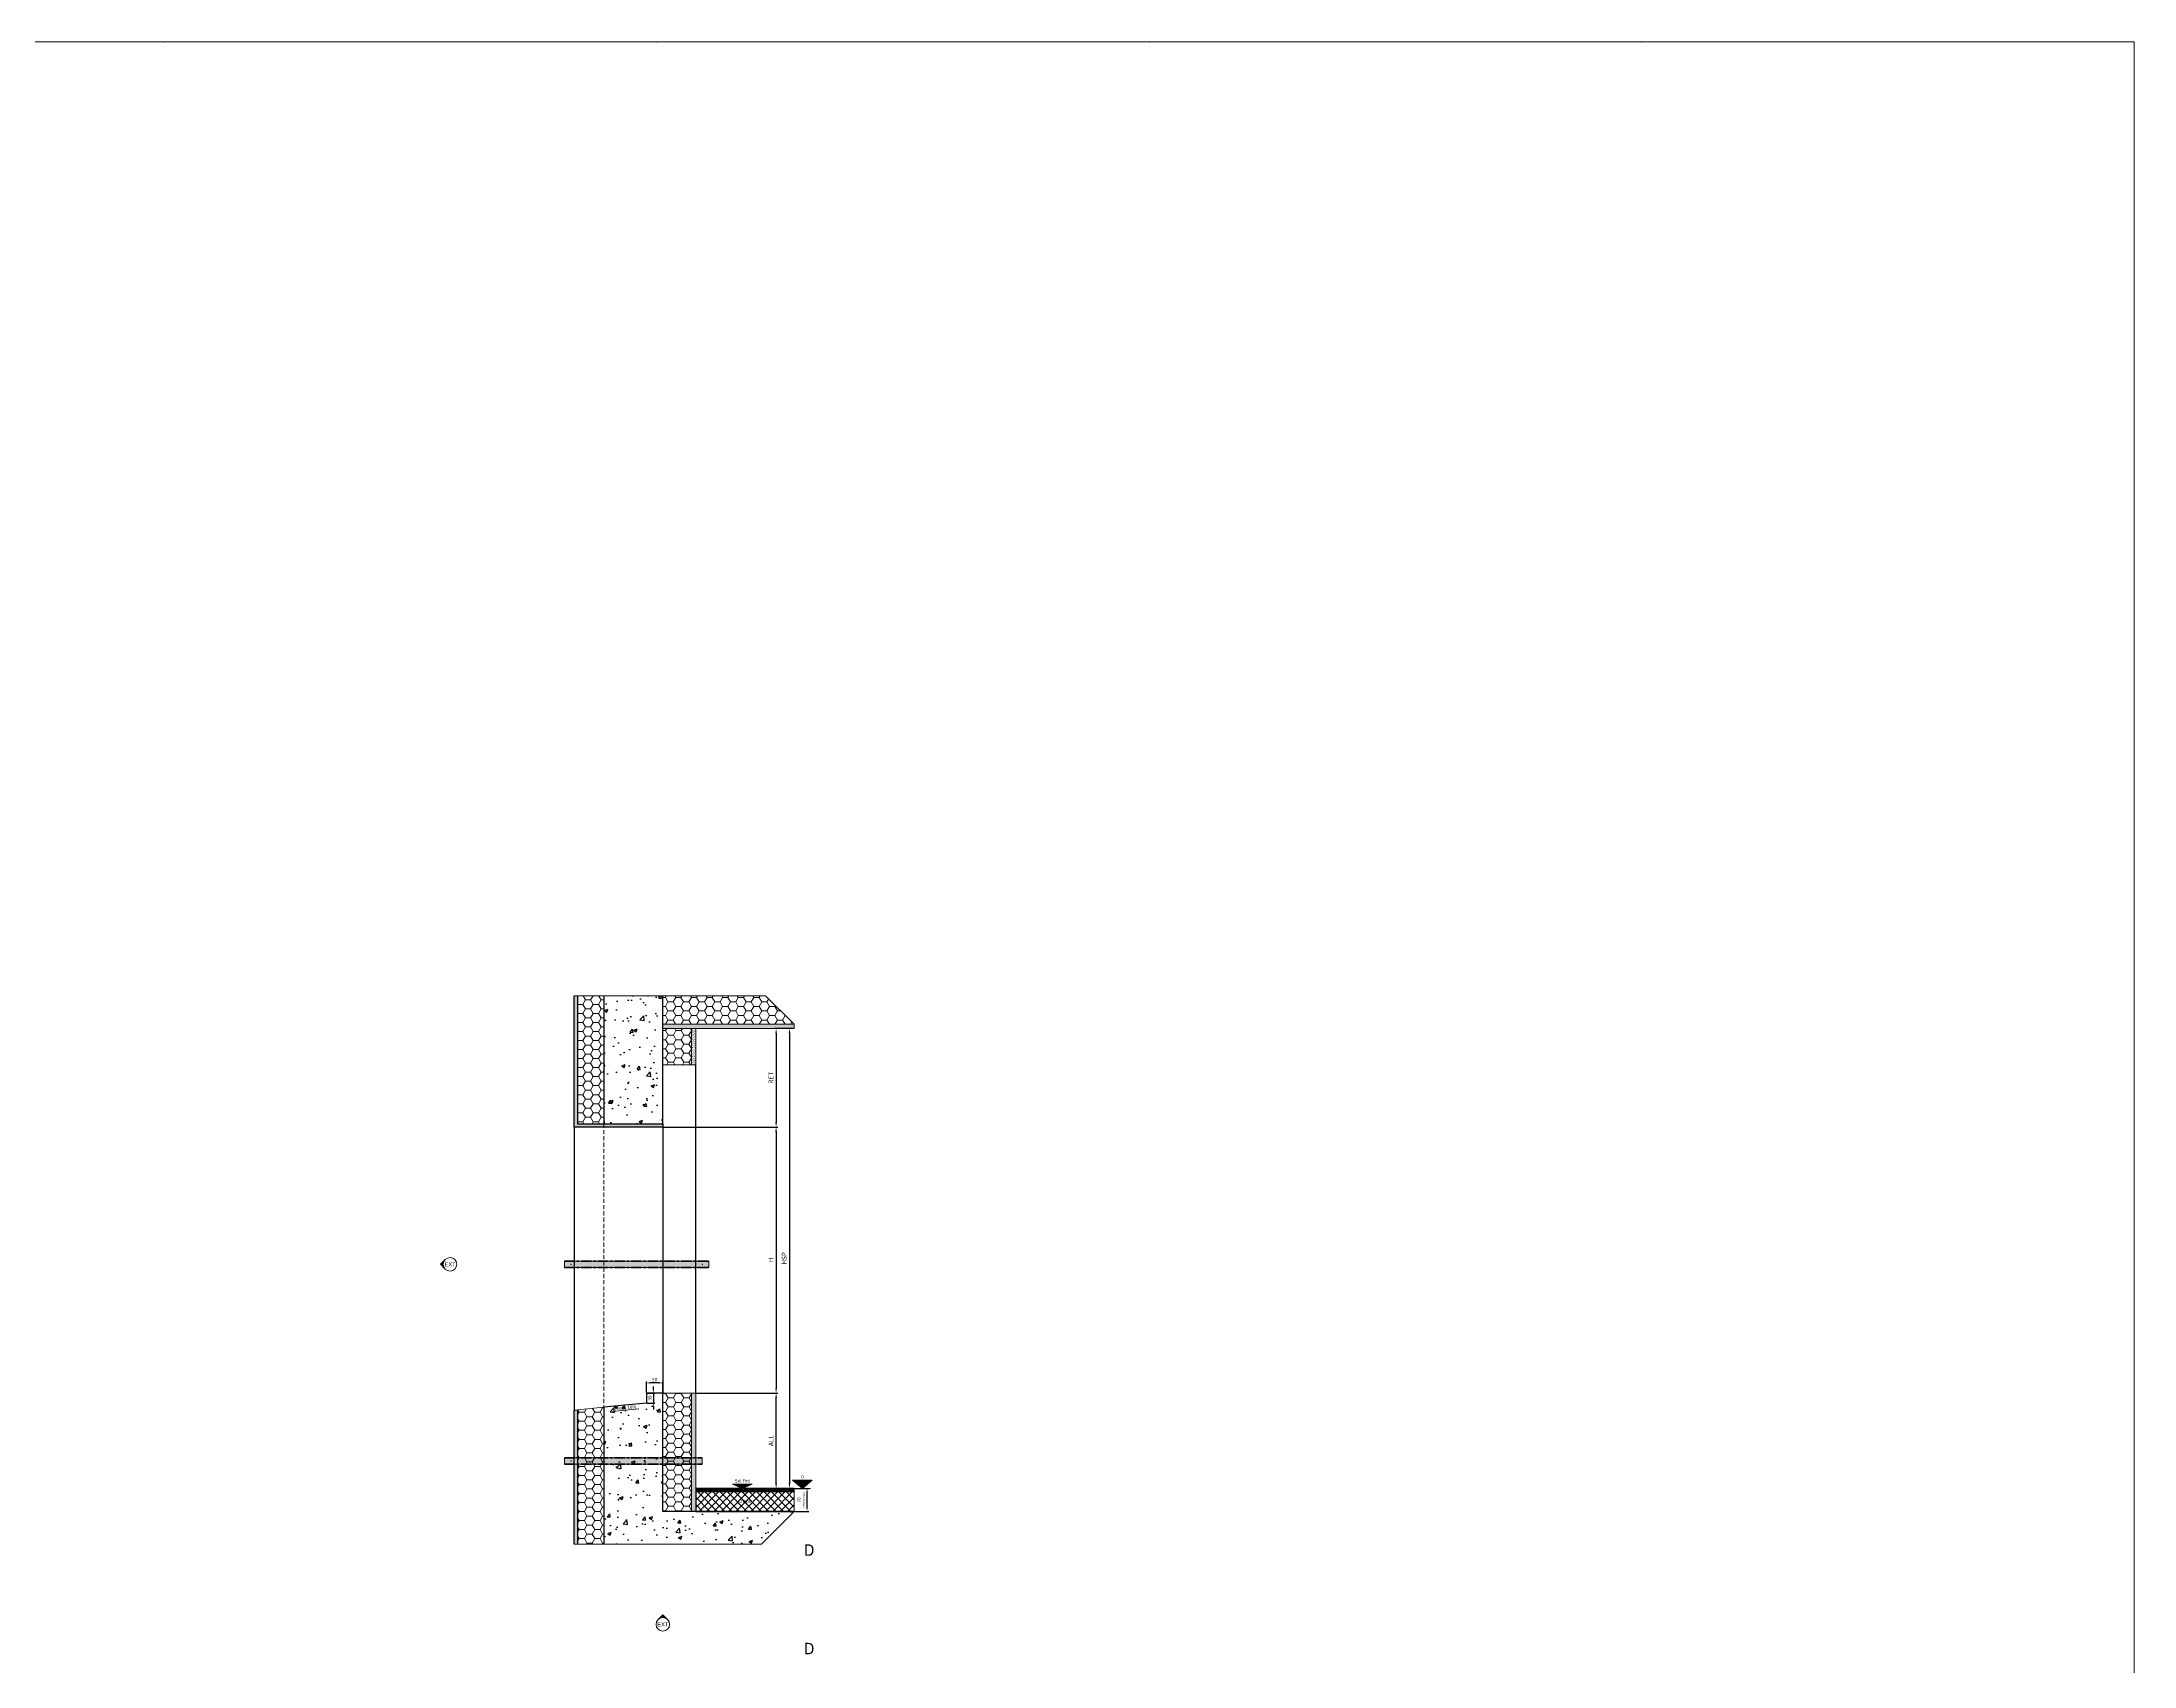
# Model space of a CAD drawing. Header units: millimetres. Extents: x -20000 to 230000, y -17405 to 25402.
# Drawn here: x 33125 to 39500, y 4552 to 9500 of the extents above; entities that cross this region are included whole.
import ezdxf
from ezdxf.enums import TextEntityAlignment as Align

# ---------------------------------------------------------------- set-up
doc = ezdxf.new("R2010")
doc.units = ezdxf.units.MM
doc.header["$PDMODE"] = 35
doc.header["$PDSIZE"] = 0.5
doc.linetypes.add('AXES', pattern=[50.800000000000004, 31.75, -6.35, 6.35, -6.35])
doc.linetypes.add('CACHE', pattern=[9.524999999999999, 6.35, -3.175])
doc.layers.get('0').update_dxf_attribs({"lineweight": 13})
doc.layers.get('Defpoints').update_dxf_attribs({"true_color": 0xc2a584})
for name, color, linetype, lineweight in [('0 - 1 (validé)', 3, 'Continuous', 13), ('1 - Axe', 1, 'AXES', 0), ('1 - BETON', 251, 'Continuous', 25), ('1 - Béton', 251, 'Continuous', 25), ('1 - Cotation', 32, 'Continuous', 13), ('1 - INTERROMPU', 253, 'CACHE', 13), ('1 - Isolant', 132, 'Continuous', 13), ('1 - Platre', 252, 'Continuous', 13), ('1 - Texte', 7, 'Continuous', 13), ('Texte', 7, 'Continuous', 13)]:
    doc.layers.add(name, color=color, linetype=linetype, lineweight=lineweight)
for name, color, linetype, lineweight, plot in [('0 - Invisible', 43, 'Continuous', 0, False), ('0 - Trame', 1, 'Continuous', 0, False), ('Non visible', 163, 'Continuous', 25, False)]:
    doc.layers.add(name, color=color, linetype=linetype, lineweight=lineweight, plot=plot)
doc.layers.add('1 - Cache', color=7, linetype='Continuous', lineweight=0, true_color=0xffffff)
doc.styles.get("Standard").update_dxf_attribs({"font": 'ARIALUNI.TTF'})
doc.styles.add('Texte Poralu', font='tahomabd.ttf')
doc.dimstyles.new('100 - 1000', dxfattribs={"dimtxt": 15, "dimasz": 15, "dimexe": 5, "dimexo": 2.5, "dimgap": 8, "dimtad": 1, "dimdec": 1, "dimtxsty": 'Texte Poralu', "dimcen": 10, "dimazin": 0, "dimtfac": 1, "dimtdec": 1, "dimtmove": 0, "dimatfit": 3, "dimfxl": 1, "dimarcsym": 0})
doc.dimstyles.new('30 - 1000', dxfattribs={"dimtxt": 10, "dimasz": 10, "dimexe": 5, "dimexo": 2.5, "dimgap": 5, "dimtad": 1, "dimdec": 1, "dimtxsty": 'Texte Poralu', "dimcen": 5, "dimazin": 0, "dimtfac": 1, "dimtdec": 1, "dimtmove": 0, "dimatfit": 3, "dimfxl": 1, "dimarcsym": 0})

# ---------------------------------------------------------------- blocks, each defined once
blk = doc.blocks.new('Cadre Coupe_Elev')
for p in [(3500, 9500), (5000, 9500), (6500, 9500), (8000, 9500)]:
    blk.add_point(p)
at = {"layer": '0 - Trame'}
blk.add_lwpolyline([(500, 500), (9500, 500), (9500, 9500), (500, 9500)], close=True, dxfattribs=at)
at = {"layer": 'Defpoints'}
blk.add_point((5000, 5729.996620553562), dxfattribs=at)
at = {"color": 7}
blk.add_attdef('REPERE_1', text='', height=300, dxfattribs=at).set_placement((1000, 9000), align=Align.MIDDLE_CENTER)
at = {"layer": '1 - Texte', "color": 7}
for tag, p in [('DEFINITION1', (5000, 1200)), ('DEFINITION2', (5000, 800))]:
    blk.add_attdef(tag, text='', height=250, dxfattribs=at).set_placement(p, align=Align.MIDDLE_CENTER)
at = {"layer": 'Non visible', "style": 'Texte Poralu'}
for p in [(5447.11721373623, 4905.799125232807), (5447.11721373623, 4605.799125232807)]:
    blk.add_attdef('REPERE_2', text='', height=35, dxfattribs=at).set_placement(p, align=Align.MIDDLE_LEFT)
blk = doc.blocks.new('*U533')
at = {"layer": '1 - Béton'}
h = blk.add_hatch(dxfattribs=at)
h.set_pattern_fill('ANSI31', color=256, scale=0.5, angle=135)
h.set_pattern_definition([(180, (199.9999999999554, -2.273736754431224e-12), (-3.33066907387547e-16, -1.5875), [])])
h.paths.add_polyline_path([(0, 60.00000000000001), (299.9999999999554, 59.99999999999545), (299.9999999999554, 69.99999999999545), (0, 70)])
h = blk.add_hatch(dxfattribs=at)
h.set_pattern_fill('ANSI37', color=256, scale=5)
h.set_pattern_definition([(45, (199.9999999999554, -2.273736754431224e-12), (-11.22532015133644, 11.22532015133644), []), (135, (199.9999999999554, -2.273736754431224e-12), (-11.22532015133644, -11.22532015133644), [])])
h.paths.add_polyline_path([(0, 0), (299.9999999999554, -6.821210263295947e-12), (299.9999999999554, 59.99999999999545), (0, 60)])
h.paths.add_polyline_path([(125.9083277367138, 20.81766286097819), (173.9506380120663, 20.81766286097819), (173.9506380120663, 42.41940899932608), (125.9083277367138, 42.41940899932608)], flags=24)
at = {"layer": '0 - Invisible'}
for points in [[(0, 60.00000000000001), (299.9999999999554, 59.99999999999545), (299.9999999999554, 69.99999999999545), (0, 70), (0, 60.00000000000001)], [(0, 0), (299.9999999999554, -6.821210263295947e-12), (299.9999999999554, 59.99999999999545), (0, 60), (0, 0)]]:
    blk.add_lwpolyline(points, dxfattribs=at)
at = {"layer": '1 - Béton'}
for points in [[(299.9999999999554, 69.99999999999545), (0, 70), (0, 60.00000000000001), (299.9999999999554, 59.99999999999545)], [(299.9999999999554, 59.99999999999545), (0, 60.00000000000001), (0, 0), (299.9999999999554, -6.821210263295947e-12)]]:
    blk.add_lwpolyline(points, dxfattribs=at)
at = {"layer": 'Texte', "insert": (149.9999999999777, 29.99999999999767), "char_height": 10, "attachment_point": 5, "style": 'Texte Poralu'}
blk.add_mtext_dynamic_manual_height_columns('Chape', width=29.38230259003263, gutter_width=50, heights=[0], dxfattribs=at)
blk = doc.blocks.new('*U536')
at = {"layer": '1 - Isolant'}
h = blk.add_hatch(dxfattribs=at)
h.set_pattern_fill('HONEY', color=256, scale=5)
h.set_pattern_definition([(0, (-58597.14088961112, -19597.49265059402), (23.8125, 13.748153225), [15.875, -31.75]), (120, (-58597.14088961112, -19597.49265059402), (-23.81249994797095, 13.74815331511695), [15.87499999999996, -31.74999999999991]), (59.99999999999999, (-58597.14088961112, -19597.49265059402), (5.202904551637744e-08, 27.49630654011694), [-31.75, 15.875])])
h.paths.add_polyline_path([(3.142641432926724e-11, -360.0000000006967), (87.00000000081997, -360.0000000006967), (87.00000000080308, 0), (0, 0)])
at = {"layer": '1 - Platre'}
h = blk.add_hatch(dxfattribs=at)
h.set_pattern_fill('AR-SAND', color=256, scale=0.1)
h.set_pattern_definition([(37.50000000000001, (-58597.14088961112, -19597.49265059402), (-0.1600031295984046, 4.894132373293424), [0, -3.860800000000001, 0, -4.318000000000001, 0, -4.1275]), (7.499999999999999, (-58597.14088961112, -19597.49265059402), (4.495232831380027, 7.168251005683543), [0, -2.0828, 0, -3.4798, 0, -1.3335]), (327.5, (-58600.26508961112, -19597.49265059402), (7.90992370241458, 0.01437184678545691), [0, -1.27, 0, -4.572, 0, -5.969]), (317.5, (-58600.26508961112, -19597.49265059402), (7.635564524722972, 2.229293232572162), [0, -0.635, 0, -2.9972, 0, -3.429])])
h.paths.add_polyline_path([(100.0000000008272, -360.0000000006967), (100.0000000008031, 0), (87.00000000080308, 0), (87.00000000081997, -360.0000000006967)])
at = {"layer": '0 - Invisible'}
for points in [[(3.142641432926724e-11, -360.0000000006967), (87.00000000081997, -360.0000000006967)], [(87.00000000081997, -360.0000000006967), (100.0000000008272, -360.0000000006967)]]:
    blk.add_lwpolyline(points, dxfattribs=at)
at = {"layer": '1 - Isolant'}
blk.add_lwpolyline([(87.00000000081997, -360.0000000006967), (87.00000000080308, 0), (0, 0), (3.142641432926724e-11, -360.0000000006967)], dxfattribs=at)
at = {"layer": '1 - Platre'}
blk.add_lwpolyline([(100.0000000008272, -360.0000000006967), (100.0000000008031, 0), (87.00000000080308, 0), (87.00000000081997, -360.0000000006967)], dxfattribs=at)
blk = doc.blocks.new('*U199')
blk.add_hatch(color=256).paths.add_polyline_path([(25, 0), (55, 25), (-5, 25)])
blk.add_line((0, 0), (50, 0))
blk.add_lwpolyline([(25, 0), (55, 25), (-5, 25), (25, 0)])
at = {"style": 'Texte Poralu'}
blk.add_attdef('HAUTEUR', text='', height=10, dxfattribs=at).set_placement((25, 34.99999999999997), align=Align.MIDDLE_CENTER)
blk = doc.blocks.new('*U200')
blk.add_hatch(color=256).paths.add_polyline_path([(0, 0), (29.99999999999999, 12.5), (-30.00000000000001, 12.5)])
blk.add_lwpolyline([(0, 0), (29.99999999999999, 12.5), (-30.00000000000001, 12.5), (0, 0)])
at = {"layer": 'Texte', "insert": (-7.105427357601002e-15, 17.5), "char_height": 10, "attachment_point": 8, "style": 'Texte Poralu'}
blk.add_mtext('Sol Fini', dxfattribs=at)
blk = doc.blocks.new('*D1392')
at = {"color": 0, "lineweight": -2, "transparency": 16777216}
for p, q in [((35419.99999999999, 5093.732209339345), (35461.82849287566, 5093.732209339345)), ((35456.82849287566, 5033.732209339347), (35456.82849287566, 5083.732209339345)), ((35419.99999999924, 5023.732209339347), (35461.82849287566, 5023.732209339347))]:
    blk.add_line(p, q, dxfattribs=at)
at = {"color": 0, "transparency": 16777216}
for points in [[(35455.161826209, 5083.732209339345), (35458.49515954233, 5083.732209339345), (35456.82849287566, 5093.732209339345)], [(35455.161826209, 5033.732209339347), (35458.49515954233, 5033.732209339347), (35456.82849287566, 5023.732209339347)]]:
    blk.add_solid(points, dxfattribs=at)
at = {"layer": 'Defpoints', "color": 0, "transparency": 16777216}
for p in [(35417.49999999999, 5093.732209339345), (35456.82849287566, 5093.732209339345), (35417.49999999924, 5023.732209339347)]:
    blk.add_point(p, dxfattribs=at)
at = {"color": 0, "transparency": 16777216, "insert": (35439.18757055643, 5058.732209339352), "char_height": 10, "attachment_point": 5, "rotation": 90, "style": 'Texte Poralu'}
blk.add_mtext('70 \\P{\\H0.6x;(Réserve Sol)}', dxfattribs=at)
blk = doc.blocks.new('*U473')
at = {"layer": '1 - Isolant'}
h = blk.add_hatch(dxfattribs=at)
h.set_pattern_fill('HONEY', color=256, scale=5)
h.set_pattern_definition([(0, (-58597.14088961185, -19397.49265059368), (23.8125, 13.748153225), [15.875, -31.75]), (120, (-58597.14088961185, -19397.49265059368), (-23.81249994797095, 13.74815331511695), [15.87499999999993, -31.74999999999986]), (59.99999999999999, (-58597.14088961185, -19397.49265059368), (5.202904551637744e-08, 27.49630654011694), [-31.75, 15.875])])
h.paths.add_polyline_path([(9.553002256405232e-11, -300.0000000003563), (87.00000000008097, -300.0000000003563), (86.99999999999818, -190), (-1.818989403545856e-12, -190)])
at = {"layer": '1 - Platre'}
h = blk.add_hatch(dxfattribs=at)
h.set_pattern_fill('AR-SAND', color=256, scale=0.1)
h.set_pattern_definition([(37.50000000000001, (-58597.14088961185, -19397.49265059368), (-0.1600031295984046, 4.894132373293424), [0, -3.860800000000001, 0, -4.318000000000001, 0, -4.1275]), (7.499999999999999, (-58597.14088961185, -19397.49265059368), (4.495232831380027, 7.168251005683543), [0, -2.0828, 0, -3.4798, 0, -1.3335]), (327.5, (-58600.26508961185, -19397.49265059368), (7.90992370241458, 0.01437184678545691), [0, -1.27, 0, -4.572, 0, -5.969]), (317.5, (-58600.26508961185, -19397.49265059368), (7.635564524722972, 2.229293232572162), [0, -0.635, 0, -2.9972, 0, -3.429])])
h.paths.add_polyline_path([(100.0000000000882, -300.0000000003563), (99.99999999999818, -190), (86.99999999999818, -190), (87.00000000008097, -300.0000000003563)])
at = {"layer": '0 - Invisible'}
for points in [[(9.553002256405232e-11, -300.0000000003563), (87.00000000008097, -300.0000000003563)], [(87.00000000008097, -300.0000000003563), (100.0000000000882, -300.0000000003563)]]:
    blk.add_lwpolyline(points, dxfattribs=at)
at = {"layer": '1 - Isolant'}
blk.add_lwpolyline([(87.00000000008097, -300.0000000003563), (86.99999999999818, -190), (-1.818989403545856e-12, -190), (9.553002256405232e-11, -300.0000000003563)], dxfattribs=at)
at = {"layer": '1 - Platre'}
blk.add_lwpolyline([(100.0000000000882, -300.0000000003563), (99.99999999999818, -190), (86.99999999999818, -190), (87.00000000008097, -300.0000000003563)], dxfattribs=at)
blk = doc.blocks.new('*U762')
at = {"layer": '1 - Isolant'}
h = blk.add_hatch(dxfattribs=at)
h.set_pattern_fill('HONEY', color=256, scale=5, style=0)
h.set_pattern_definition([(0, (-80.00000000000003, 230.0000000003561), (23.8125, 13.748153225), [15.875, -31.75]), (120, (-80.00000000000003, 230.0000000003561), (-23.81249994797095, 13.74815331511695), [15.87499999999995, -31.74999999999989]), (59.99999999999999, (-80.00000000000003, 230.0000000003561), (5.202904551637744e-08, 27.49630654011694), [-31.75, 15.875])])
h.paths.add_polyline_path([(-80, 390.000000000357), (2.387982389955822e-14, 390.000000000357), (1.77635683940025e-15, -9.094947017729282e-13), (-80.00000000000003, -9.094947017729282e-13)])
at = {"layer": '0 - Invisible'}
blk.add_lwpolyline([(-80, 390.000000000357), (2.387982389955822e-14, 390.000000000357)], dxfattribs=at)
at = {"layer": '1 - Isolant'}
blk.add_lwpolyline([(2.387982389955822e-14, 390.000000000357), (0, 0), (0, 0), (1.77635683940025e-15, -9.094947017729282e-13), (-80.00000000000003, -9.094947017729282e-13), (-80, 390.000000000357)], dxfattribs=at)
blk = doc.blocks.new('*D1393')
at = {"layer": '1 - Cotation', "color": 0, "lineweight": -2, "transparency": 16777216}
for p, q in [((35020.00000000012, 6194.331641222818), (35367.49999999992, 6194.331641222818)), ((35362.49999999992, 6179.331641222818), (35362.49999999992, 5398.732209340043)), ((35120.00000000004, 5383.732209340043), (35367.49999999992, 5383.732209340043))]:
    blk.add_line(p, q, dxfattribs=at)
at = {"layer": '1 - Cotation', "color": 0, "transparency": 16777216}
for points in [[(35359.99999999992, 6179.331641222818), (35364.99999999992, 6179.331641222818), (35362.49999999992, 6194.331641222818)], [(35359.99999999992, 5398.732209340043), (35364.99999999992, 5398.732209340043), (35362.49999999992, 5383.732209340043)]]:
    blk.add_solid(points, dxfattribs=at)
at = {"layer": 'Defpoints', "color": 0, "transparency": 16777216}
for p in [(35017.50000000012, 6194.331641222818), (35117.50000000004, 5383.732209340043), (35362.49999999992, 5383.732209340043)]:
    blk.add_point(p, dxfattribs=at)
at = {"layer": '1 - Cotation', "color": 0, "transparency": 16777216, "insert": (35346.99999999992, 5789.031925281437), "char_height": 15, "attachment_point": 5, "rotation": 90, "style": 'Texte Poralu'}
blk.add_mtext('H', dxfattribs=at)
blk = doc.blocks.new('*D1394')
at = {"layer": '1 - Cotation', "color": 0, "lineweight": -2, "transparency": 16777216}
for p, q in [((35415.00000000018, 6494.331641222818), (35398.16722359716, 6494.331641222818)), ((35403.16722359716, 6479.331641222818), (35403.16722359716, 5108.73220933936)), ((35414.99999999999, 5093.73220933936), (35398.16722359716, 5093.73220933936))]:
    blk.add_line(p, q, dxfattribs=at)
at = {"layer": '1 - Cotation', "color": 0, "transparency": 16777216}
for points in [[(35400.66722359716, 6479.331641222818), (35405.66722359716, 6479.331641222818), (35403.16722359716, 6494.331641222818)], [(35400.66722359716, 5108.73220933936), (35405.66722359716, 5108.73220933936), (35403.16722359716, 5093.73220933936)]]:
    blk.add_solid(points, dxfattribs=at)
at = {"layer": 'Defpoints', "color": 0, "transparency": 16777216}
for p in [(35417.50000000018, 6494.331641222818), (35403.16722359716, 5093.73220933936), (35417.49999999999, 5093.73220933936)]:
    blk.add_point(p, dxfattribs=at)
at = {"layer": '1 - Cotation', "color": 0, "transparency": 16777216, "insert": (35387.39522896989, 5794.031925281095), "char_height": 15, "attachment_point": 5, "rotation": 90, "style": 'Texte Poralu'}
blk.add_mtext('HSP', dxfattribs=at)
blk = doc.blocks.new('*U749')
at = {"layer": '1 - BETON'}
h = blk.add_hatch(dxfattribs=at)
h.set_pattern_fill('CONCRETE', color=256, scale=15, style=0, pattern_type=2)
h.set_pattern_definition([(49.99999999999999, (19.99999999999996, -9.999999999643052), (107.589027390113, -9.412820247389266), [11.25, -123.75]), (355, (19.99999999999996, -9.999999999643052), (-20.81270004195, 112.8288200550018), [9, -99]), (100.4514, (28.96575199999997, -10.78440099964305), (86.77640725710323, 103.415931309143), [9.5610285, -105.1713168]), (46.18420000000002, (19.99999999999996, 20.00000000035695), (160.0861572938467, -24.82785214935271), [16.87499999999985, -185.6249999999988]), (96.6356, (33.34051174999995, 17.93100395035694), (140.1994058323055, 146.1176806350663), [14.3415432, -157.75695]), (351.1842, (19.99999999999996, 20.00000000035695), (140.1992917700441, 146.1177901387987), [13.5, -148.5]), (21, (34.99999999999996, 12.50000000035695), (89.53605781776925, -60.39283359980082), [11.25, -123.75]), (326.0000000000001, (34.99999999999996, 12.50000000035695), (36.49729978823726, 108.772506757028), [9, -99]), (71.4514, (42.46133494999997, 7.467259100356955), (126.0333942872235, 48.37957450649286), [9.5610285, -105.1713168]), (37.50000000000001, (19.99999999999996, -9.999999999643052), (1.8239782975936, 49.93407807469672), [0, -97.8, 0, -100.5, 0, -99.375]), (7.499999999999999, (19.99999999999996, -9.999999999643052), (39.46043061632229, 59.16175678235403), [0, -57.3, 0, -95.55, 0, -37.875]), (327.5, (-13.45000000000003, -9.999999999643052), (80.07336542586135, -3.383230760156963), [0, -37.5, 0, -117, 0, -155.25]), (317.5, (-28.45000000000003, -9.999999999643052), (87.47792540135794, 15.01574734984766), [0, -48.75, 0, -77.69999999999999, 0, -110.25])])
h.paths.add_polyline_path([(-180, 390.000000000357), (-180, 0), (0, 0), (-1.4210854715202e-14, 390.000000000357)])
at = {"layer": '1 - Isolant'}
h = blk.add_hatch(dxfattribs=at)
h.set_pattern_fill('HONEY', color=256, scale=5)
h.set_pattern_definition([(0, (99.99999999999994, -9.99999999964301), (23.8125, 13.748153225), [15.875, -31.75]), (120, (99.99999999999994, -9.99999999964301), (-23.81249994797095, 13.74815331511695), [15.87499999999994, -31.74999999999988]), (59.99999999999999, (99.99999999999994, -9.99999999964301), (5.202904551637744e-08, 27.49630654011694), [-31.75, 15.875])])
h.paths.add_polyline_path([(400.0000000000001, 303.000000000357), (313.0000000000002, 390.000000000357), (-1.4210854715202e-14, 390.000000000357), (0, 303.000000000357)])
at = {"layer": '1 - Platre'}
h = blk.add_hatch(dxfattribs=at)
h.set_pattern_fill('AR-SAND', color=256, scale=0.1)
h.set_pattern_definition([(37.50000000000001, (99.99999999999994, -9.999999999643023), (-0.1600031295984046, 4.894132373293424), [0, -3.860800000000001, 0, -4.318000000000001, 0, -4.1275]), (7.499999999999999, (99.99999999999994, -9.999999999643023), (4.495232831380027, 7.168251005683543), [0, -2.0828, 0, -3.4798, 0, -1.3335]), (327.5, (96.87579999999994, -9.999999999643023), (7.90992370241458, 0.01437184678545691), [0, -1.27, 0, -4.572, 0, -5.969]), (317.5, (96.87579999999994, -9.999999999643023), (7.635564524722972, 2.229293232572162), [0, -0.635, 0, -2.9972, 0, -3.429])])
h.paths.add_polyline_path([(400, 290.000000000357), (0, 290.000000000357), (0, 303.000000000357), (400.0000000000001, 303.000000000357)])
at = {"layer": '0 - Invisible'}
for points in [[(-1.4210854715202e-14, 390.000000000357), (-180, 390.000000000357)], [(400.0000000000001, 303.000000000357), (313.0000000000002, 390.000000000357), (-1.4210854715202e-14, 390.000000000357)], [(400, 290.000000000357), (400.0000000000001, 303.000000000357)]]:
    blk.add_lwpolyline(points, dxfattribs=at)
at = {"layer": '1 - BETON'}
blk.add_lwpolyline([(-180, 390.000000000357), (-180, 0), (0, 0), (-1.814043706915847e-14, 390.000000000357)], dxfattribs=at)
at = {"layer": '1 - Isolant'}
blk.add_lwpolyline([(400.0000000000001, 303.000000000357), (0, 303.000000000357), (-1.4210854715202e-14, 390.000000000357)], dxfattribs=at)
at = {"layer": '1 - Platre'}
blk.add_lwpolyline([(400, 290.000000000357), (0, 290.000000000357), (0, 303.000000000357), (400.0000000000001, 303.000000000357)], dxfattribs=at)
blk = doc.blocks.new('*U198')
h = blk.add_hatch(color=256)
edge = h.paths.add_edge_path()
edge.add_line((-29.16815472393788, 0), (-14.58407736197061, -14.58407736196894))
edge.add_arc((1.326938559031987e-11, 1.103117597267556e-11), 20.62500000001327, 180.0000000000306, 224.9999999999923, ccw=False)
edge.add_arc((8.125056183416746e-12, -8.900435943814955e-12), 20.62500000000813, 135.0000000000017, 179.9999999999753, ccw=False)
edge.add_line((-14.58407736197061, 14.58407736196894), (-29.16815472393788, 0))
for p, q in [((-14.58407736197061, 14.58407736196894), (-29.16815472393787, 0.001705469134321902)), ((-29.16815472393787, 0.001705469134321902), (-14.58407736196841, -14.58407736197114))]:
    blk.add_line(p, q)
blk.add_circle((0, 0), 20.625)
at = {"insert": (0, 0), "char_height": 12.5, "attachment_point": 5}
blk.add_mtext('EXT', dxfattribs=at)
blk = doc.blocks.new('*D1395')
at = {"layer": '1 - Cotation', "color": 0, "lineweight": -2, "transparency": 16777216}
for p, q in [((35415.00000000012, 6494.331641222801), (35357.49999999992, 6494.331641222801)), ((35362.49999999992, 6479.331641222801), (35362.49999999992, 6209.331641222818)), ((35020.00000000012, 6194.331641222818), (35367.49999999992, 6194.331641222818))]:
    blk.add_line(p, q, dxfattribs=at)
at = {"layer": '1 - Cotation', "color": 0, "transparency": 16777216}
for points in [[(35359.99999999992, 6479.331641222801), (35364.99999999992, 6479.331641222801), (35362.49999999992, 6494.331641222801)], [(35359.99999999992, 6209.331641222818), (35364.99999999992, 6209.331641222818), (35362.49999999992, 6194.331641222818)]]:
    blk.add_solid(points, dxfattribs=at)
at = {"layer": 'Defpoints', "color": 0, "transparency": 16777216}
for p in [(35417.50000000012, 6494.331641222801), (35017.50000000012, 6194.331641222818), (35362.49999999992, 6194.331641222818)]:
    blk.add_point(p, dxfattribs=at)
at = {"layer": '1 - Cotation', "color": 0, "transparency": 16777216, "insert": (35346.99999999992, 6344.331641222816), "char_height": 15, "attachment_point": 5, "rotation": 90, "style": 'Texte Poralu'}
blk.add_mtext('RET', dxfattribs=at)
blk = doc.blocks.new('*U537')
at = {"layer": '1 - Isolant'}
h = blk.add_hatch(dxfattribs=at)
h.set_pattern_fill('HONEY', color=256, scale=5, style=0)
h.set_pattern_definition([(0, (19.99999999999998, -215.0000000007813), (23.8125, 13.748153225), [15.875, -31.75]), (120, (19.99999999999998, -215.0000000007813), (-23.81249994797095, 13.74815331511695), [15.87499999999992, -31.74999999999983]), (59.99999999999999, (19.99999999999998, -215.0000000007813), (5.202904551637744e-08, 27.49630654011694), [-31.75, 15.875])])
h.paths.add_polyline_path([(-7.660165728681047e-14, -417.0000000007813), (0, 0), (-79.99999999999994, -7.999999999999996), (-79.99999999999999, -417.0000000007813)])
at = {"layer": '0 - Invisible'}
blk.add_lwpolyline([(-79.99999999999999, -417.0000000007813), (-7.660165728681047e-14, -417.0000000007813)], dxfattribs=at)
at = {"layer": '1 - Isolant'}
blk.add_lwpolyline([(-7.660165728681047e-14, -417.0000000007813), (0, 0), (-79.99999999999994, -7.999999999999996), (-79.99999999999999, -417.0000000007813)], dxfattribs=at)
blk = doc.blocks.new('*D1411')
at = {"layer": '1 - Cotation', "color": 0, "lineweight": -2, "transparency": 16777216}
for p, q in [((34969.99999999924, 5383.732209340043), (34993.51250774141, 5383.732209340043)), ((34988.51250774141, 5393.732209340043), (34988.51250774141, 5403.732209340043)), ((34988.51250774141, 5383.732209340043), (34988.51250774141, 5353.732209340043)), ((34969.99999999924, 5353.732209340043), (34993.51250774141, 5353.732209340043)), ((34988.51250774141, 5343.732209340043), (34988.51250774141, 5333.732209340043))]:
    blk.add_line(p, q, dxfattribs=at)
at = {"layer": '1 - Cotation', "color": 0, "transparency": 16777216}
for points in [[(34986.84584107475, 5393.732209340043), (34990.17917440808, 5393.732209340043), (34988.51250774141, 5383.732209340043)], [(34986.84584107475, 5343.732209340043), (34990.17917440808, 5343.732209340043), (34988.51250774141, 5353.732209340043)]]:
    blk.add_solid(points, dxfattribs=at)
at = {"layer": 'Defpoints', "color": 0, "transparency": 16777216}
for p in [(34967.49999999924, 5383.732209340043), (34967.49999999924, 5353.732209340043), (34988.51250774141, 5353.732209340043)]:
    blk.add_point(p, dxfattribs=at)
at = {"layer": '1 - Cotation', "color": 0, "transparency": 16777216, "insert": (34978.30431432301, 5368.73220934005), "char_height": 10, "attachment_point": 5, "rotation": 90, "style": 'Texte Poralu'}
blk.add_mtext('30', dxfattribs=at)
blk = doc.blocks.new('*D1396')
at = {"layer": '1 - Cotation', "color": 0, "lineweight": -2, "transparency": 16777216}
for p, q in [((35120.00000000004, 5383.732209340043), (35367.49999999992, 5383.732209340043)), ((35362.49999999992, 5108.73220933936), (35362.49999999992, 5368.732209340043)), ((35414.99999999999, 5093.73220933936), (35357.49999999992, 5093.73220933936))]:
    blk.add_line(p, q, dxfattribs=at)
at = {"layer": '1 - Cotation', "color": 0, "transparency": 16777216}
for points in [[(35359.99999999992, 5368.732209340043), (35364.99999999992, 5368.732209340043), (35362.49999999992, 5383.732209340043)], [(35359.99999999992, 5108.73220933936), (35364.99999999992, 5108.73220933936), (35362.49999999992, 5093.73220933936)]]:
    blk.add_solid(points, dxfattribs=at)
at = {"layer": 'Defpoints', "color": 0, "transparency": 16777216}
for p in [(35117.50000000004, 5383.732209340043), (35362.49999999992, 5383.732209340043), (35417.49999999999, 5093.73220933936)]:
    blk.add_point(p, dxfattribs=at)
at = {"layer": '1 - Cotation', "color": 0, "transparency": 16777216, "insert": (35346.99999999992, 5238.732209339708), "char_height": 15, "attachment_point": 5, "rotation": 90, "style": 'Texte Poralu'}
blk.add_mtext('ALL', dxfattribs=at)
blk = doc.blocks.new('*U763')
at = {"layer": '1 - BETON'}
h = blk.add_hatch(dxfattribs=at)
h.set_pattern_fill('AR-SAND', color=256, scale=0.1)
h.set_pattern_definition([(37.50000000000001, (-190.0000000003577, -60.00000000000011), (-0.1600031295984046, 4.894132373293424), [0, -3.860800000000001, 0, -4.318000000000001, 0, -4.1275]), (7.499999999999999, (-190.0000000003577, -60.00000000000011), (4.495232831380027, 7.168251005683543), [0, -2.0828, 0, -3.4798, 0, -1.3335]), (327.5, (-193.1242000003577, -60.00000000000011), (7.90992370241458, 0.01437184678545762), [0, -1.27, 0, -4.572, 0, -5.969]), (317.5, (-193.1242000003577, -60.00000000000011), (7.635564524722972, 2.229293232572163), [0, -0.635, 0, -2.9972, 0, -3.429])])
h.paths.add_polyline_path([(-390.0000000003581, 10), (-390.0000000003581, 0), (0, 0), (3.943512183468556e-13, -260.0000000000001), (10.00000000000039, -260.0000000000001), (10, 10)])
at = {"layer": '0 - Invisible'}
blk.add_lwpolyline([(-390.0000000003581, 10), (-390.0000000003581, 0)], dxfattribs=at)
at = {"layer": '1 - BETON'}
blk.add_lwpolyline([(-390.0000000003581, 0), (0, 0), (3.943512183468556e-13, -260.0000000000001), (10.00000000000039, -260.0000000000001), (10, 10), (-390.0000000003581, 10)], dxfattribs=at)
blk = doc.blocks.new('*U703')
at = {"layer": '1 - BETON'}
h = blk.add_hatch(dxfattribs=at)
h.set_pattern_fill('AR-SAND', color=256, scale=0.1)
h.set_pattern_definition([(37.50000000000001, (6.208367153703875e-13, -210.0000000007813), (-0.1600031295984046, 4.894132373293424), [0, -3.860800000000001, 0, -4.318000000000001, 0, -4.1275]), (7.499999999999999, (6.208367153703875e-13, -210.0000000007813), (4.495232831380027, 7.168251005683543), [0, -2.0828, 0, -3.4798, 0, -1.3335]), (327.5, (-3.124199999999379, -210.0000000007813), (7.90992370241458, 0.01437184678545762), [0, -1.27, 0, -4.572, 0, -5.969]), (317.5, (-3.124199999999379, -210.0000000007813), (7.635564524722972, 2.229293232572163), [0, -0.635, 0, -2.9972, 0, -3.429])])
h.paths.add_polyline_path([(10.00000000000058, -409.0000000007813), (10, -1), (0, 0), (5.840973113959669e-13, -409.0000000007813)])
at = {"layer": '0 - Invisible'}
blk.add_line((5.840973113959669e-13, -409.0000000007813), (10.00000000000058, -409.0000000007813), dxfattribs=at)
at = {"layer": '1 - BETON'}
blk.add_lwpolyline([(10.00000000000058, -409.0000000007813), (10, -1), (0, 0), (5.840973113959669e-13, -409.0000000007813)], dxfattribs=at)
blk = doc.blocks.new('*U439')
at = {"layer": '1 - Cache'}
blk.add_hatch(color=256, dxfattribs=at).paths.add_polyline_path([(-20, -10), (419.999999999899, -10), (419.999999999899, 10), (-20, 10)])
at = {"layer": '0 - Invisible'}
blk.add_lwpolyline([(-20, -10), (419.999999999899, -10), (419.999999999899, 10), (-20, 10)], close=True, dxfattribs=at)
for p in [(0, 0), (399.999999999899, 0)]:
    blk.add_point(p, dxfattribs=at)
at = {"layer": '1 - Axe', "lineweight": 50}
for p, q in [((-20, 10), (419.999999999899, 10)), ((-20, -10), (419.999999999899, -10))]:
    blk.add_line(p, q, dxfattribs=at)
blk = doc.blocks.new('*U225')
at = {"layer": '1 - Cache'}
blk.add_hatch(color=256, dxfattribs=at).paths.add_polyline_path([(-20, -10), (400.0000000000182, -10), (400.0000000000182, 10), (-20, 10)])
at = {"layer": '0 - Invisible'}
blk.add_lwpolyline([(-20, -10), (400.0000000000182, -10), (400.0000000000182, 10), (-20, 10)], close=True, dxfattribs=at)
for p in [(0, 0), (380.0000000000182, 0)]:
    blk.add_point(p, dxfattribs=at)
at = {"layer": '1 - Axe', "lineweight": 50}
for p, q in [((-20, 10), (400.0000000000182, 10)), ((-20, -10), (400.0000000000182, -10))]:
    blk.add_line(p, q, dxfattribs=at)
blk = doc.blocks.new('*U189')
h = blk.add_hatch(color=256)
edge = h.paths.add_edge_path()
edge.add_line((-2.072522045462071e-13, 29.16815472393788), (-14.58407736196905, 14.58407736197051))
edge.add_arc((1.103117597267565e-11, -1.326938559031979e-11), 20.62500000001327, 90.00000000003098, 134.9999999999927, ccw=False)
edge.add_arc((-8.900435943814897e-12, -8.125056183416809e-12), 20.62500000000813, 45.00000000000222, 89.99999999997573, ccw=False)
edge.add_line((14.58407736196884, 14.58407736197071), (-2.060573933704291e-13, 29.16815472393788))
for p, q in [((0.00170546913411465, 29.16815472393787), (-14.58407736197124, 14.58407736196831)), ((14.58407736196884, 14.58407736197071), (0.00170546913411465, 29.16815472393787))]:
    blk.add_line(p, q)
blk.add_circle((0, 0), 20.625)
at = {"insert": (0, 0), "char_height": 12.5, "attachment_point": 5}
blk.add_mtext('EXT', dxfattribs=at)
blk = doc.blocks.new('*D1414')
at = {"layer": '1 - Cotation', "color": 0, "lineweight": -2, "transparency": 16777216}
for p, q in [((34967.49999999924, 5386.232209340043), (34967.49999999924, 5419.709648020857)), ((35017.49999999924, 5386.232209340043), (35017.49999999924, 5419.709648020857)), ((35007.49999999924, 5414.709648020857), (34977.49999999924, 5414.709648020857))]:
    blk.add_line(p, q, dxfattribs=at)
at = {"layer": '1 - Cotation', "color": 0, "transparency": 16777216}
for points in [[(34977.49999999924, 5416.376314687524), (34977.49999999924, 5413.04298135419), (34967.49999999924, 5414.709648020857)], [(35007.49999999924, 5416.376314687524), (35007.49999999924, 5413.04298135419), (35017.49999999924, 5414.709648020857)]]:
    blk.add_solid(points, dxfattribs=at)
at = {"layer": 'Defpoints', "color": 0, "transparency": 16777216}
for p in [(34967.49999999924, 5414.709648020857), (34967.49999999924, 5383.732209340043), (35017.49999999924, 5383.732209340043)]:
    blk.add_point(p, dxfattribs=at)
at = {"layer": '1 - Cotation', "color": 0, "transparency": 16777216, "insert": (34992.49999999924, 5424.914483480897), "char_height": 10, "attachment_point": 5, "style": 'Texte Poralu'}
blk.add_mtext('50', dxfattribs=at)
blk = doc.blocks.new('*U1521')
at = {"layer": '0 - Invisible'}
for p in [(0, 0), (1.782078862990602, -17.82078862990238)]:
    blk.add_point(p, dxfattribs=at)
at = {"layer": 'Texte', "insert": (1.284560267886263, -12.84560267885354), "char_height": 10, "attachment_point": 8, "rotation": 5.710593137499643, "style": 'Texte Poralu'}
blk.add_mtext('Pente 10%', dxfattribs=at)
at = {"layer": 'Texte'}
blk.add_leader([(-38.26816804295959, -19.31334441521903), (41.33480717384009, -11.3530468935387)], dimstyle='30 - 1000', override={"dimgap": 2, "dimtad": 0}, dxfattribs=at)
blk = doc.blocks.new('*U535')
at = {"layer": '1 - BETON'}
h = blk.add_hatch(dxfattribs=at)
h.set_pattern_fill('CONCRETE', color=256, scale=15, style=0, pattern_type=2)
h.set_pattern_definition([(49.99999999999999, (110.0000000008331, -57.00000000061027), (107.589027390113, -9.412820247389266), [11.25, -123.75]), (355, (110.0000000008331, -57.00000000061027), (-20.81270004195, 112.8288200550018), [9, -99]), (100.4514, (118.9657520008331, -57.78440100061027), (86.77640725710323, 103.415931309143), [9.5610285, -105.1713168]), (46.18420000000002, (110.0000000008331, -27.00000000061027), (160.0861572938467, -24.82785214935271), [16.87499999999967, -185.6249999999974]), (96.6356, (123.3405117508331, -29.06899605061028), (140.1994058323055, 146.1176806350663), [14.3415432, -157.75695]), (351.1842, (110.0000000008331, -27.00000000061027), (140.1992917700441, 146.1177901387987), [13.5, -148.5]), (21, (125.0000000008331, -34.50000000061027), (89.53605781776925, -60.39283359980082), [11.25, -123.75]), (326.0000000000001, (125.0000000008331, -34.50000000061027), (36.49729978823726, 108.772506757028), [9, -99]), (71.4514, (132.4613349508331, -39.53274090061024), (126.0333942872235, 48.37957450649286), [9.5610285, -105.1713168]), (37.50000000000001, (110.0000000008331, -57.00000000061027), (1.8239782975936, 49.93407807469672), [0, -97.8, 0, -100.5, 0, -99.375]), (7.499999999999999, (110.0000000008331, -57.00000000061027), (39.46043061632229, 59.16175678235403), [0, -57.3, 0, -95.55, 0, -37.875]), (327.5, (76.5500000008331, -57.00000000061027), (80.07336542586135, -3.383230760156963), [0, -37.5, 0, -117, 0, -155.25]), (317.5, (61.55000000083309, -57.00000000061027), (87.47792540135794, 15.01574734984766), [0, -48.75, 0, -77.69999999999999, 0, -110.25])])
h.paths.add_polyline_path([(-143.1519566087397, -56.47670254198381), (-153.2681680425412, -55.8133444151772), (-143.483635672143, -53.15991190795052)], flags=8)
edge = h.paths.add_edge_path(flags=0)
edge.add_line((-143.3177961404413, -54.81830722496716), (-73.66519282574154, -47.85304689349687))
h.paths.add_polyline_path([(-154.6117021398676, -58.5934676324843), (-72.09846032577867, -50.34214345107541), (-74.24791440389178, -28.84760266994424), (-156.7611562179807, -37.09892685135313)], flags=24)
h.paths.add_polyline_path([(400, -360.0000000006976), (300.0000000000036, -460.0000000006939), (-179.9999999991669, -460.0000000006976), (-179.9999999991633, -42.99999999991633), (-50, -30), (-50, 0), (0, 0), (0, -360.0000000006976)])
at = {"layer": '0 - Invisible'}
blk.add_lwpolyline([(400, -360.0000000006976), (300.0000000000036, -460.0000000006939), (-179.9999999991669, -460.0000000006976)], dxfattribs=at)
at = {"layer": '1 - BETON'}
blk.add_lwpolyline([(400, -360.0000000006976), (0, -360.0000000006976), (0, 0), (-50, 0), (-50, -30), (-179.9999999991633, -42.99999999991633), (-179.9999999991669, -460.0000000006976)], dxfattribs=at)
blk.add_blockref('*U1521', (-114.9999999995816, -36.49999999995816))

msp = doc.modelspace()

# ---------------------------------------------------------------- linework, layer by layer
at = {"layer": '1 - BETON', "ltscale": 2}
msp.add_line((35117.49999999924, 5383.732209340043), (35117.50000000012, 6384.331641222816), dxfattribs=at)
at = {"layer": '1 - BETON'}
msp.add_line((34747.50000000012, 6194.331641222816), (34747.50000000007, 5331.732209340127), dxfattribs=at)
at = {"layer": '1 - BETON', "ltscale": 2}
msp.add_lwpolyline([(35017.50000000012, 6204.331641222818), (35017.49999999924, 5383.732209340043), (35017.49999999924, 5383.732209340043)], dxfattribs=at)
at = {"layer": '1 - INTERROMPU', "ltscale": 2}
msp.add_line((34837.50000000012, 6204.331641222816), (34837.50000000007, 5340.732209340127), dxfattribs=at)

# ---------------------------------------------------------------- block references
at = {"xscale": -1}
for name, p, rotation in [('*U763', (34757.50000000012, 6204.331641222816), 90.0000000000005), ('*U473', (35017.50000000012, 6194.331641222816), 180)]:
    msp.add_blockref(name, p, dxfattribs=dict(at, rotation=rotation))
for name, p in [('*U762', (34837.50000000012, 6204.331641222816)), ('*U749', (35017.50000000012, 6204.331641222816)), ('*U198', (34369.16813016713, 5776.285336219351)), ('*U439', (34737.50000000012, 5776.281925281084)), ('*U535', (35017.49999999924, 5383.732209340043)), ('*U536', (35017.49999999924, 5383.732209340043)), ('*U537', (34837.50000000007, 5340.732209340127)), ('*U225', (34737.50000000012, 5177.244360944373)), ('*U533', (35117.50000000004, 5023.73220933935)), ('*U189', (35017.50165288843, 4679.328465829611))]:
    msp.add_blockref(name, p)
msp.add_blockref('*U703', (34757.50000000007, 5332.732209340127), dxfattribs=at)
at = {"layer": '0 - 1 (validé)'}
ref = msp.add_blockref('Cadre Coupe_Elev', (30000, 0), dxfattribs=at)
ref.add_attrib('REPERE_2', 'D', dxfattribs={"layer": 'Non visible', "height": 35, "style": 'Texte Poralu'}).set_placement((35447.11721373623, 4905.799125232807), align=Align.MIDDLE_LEFT)
ref.add_attrib('REPERE_2', 'D', dxfattribs={"layer": 'Non visible', "height": 35, "style": 'Texte Poralu'}).set_placement((35447.11721373623, 4605.799125232807), align=Align.MIDDLE_LEFT)
at = {"layer": 'Texte'}
msp.add_blockref('*U200', (35260.00000000001, 5093.732209339361), dxfattribs=at)
msp.add_blockref('*U199', (35417.49999999999, 5093.732209339345), dxfattribs=at).add_auto_attribs({'HAUTEUR': '0'})

# ---------------------------------------------------------------- dimensions: what is measured, and where the dimension line sits
dim = msp.add_linear_dim(base=(35456.82849287566, 5093.732209339345), p1=(35417.49999999924, 5023.732209339347), p2=(35417.49999999999, 5093.732209339345), angle=90, text='<> \\P{\\H0.6x;(Réserve Sol)}', dimstyle='30 - 1000')
dim.commit()
dim.dimension.update_dxf_attribs({"geometry": '*D1392', "text_midpoint": (35439.18757055643, 5058.732209339352)})
at = {"layer": '1 - Cotation'}
for base, p1, p2, angle, text, picture, middle in [((35362.49999999992, 6194.331641222818), (35417.50000000012, 6494.331641222801), (35017.50000000012, 6194.331641222818), 270, 'RET', '*D1395', (35346.99999999992, 6344.331641222816)), ((35403.16722359716, 5093.73220933936), (35417.50000000018, 6494.331641222818), (35417.49999999999, 5093.73220933936), 90, 'HSP', '*D1394', (35387.39522896989, 5794.031925281095)), ((35362.49999999992, 5383.732209340043), (35017.50000000012, 6194.331641222818), (35117.50000000004, 5383.732209340043), 90, 'H', '*D1393', (35346.99999999992, 5789.031925281437)), ((35362.49999999992, 5383.732209340043), (35417.49999999999, 5093.73220933936), (35117.50000000004, 5383.732209340043), 90, 'ALL', '*D1396', (35346.99999999992, 5238.732209339708))]:
    dim = msp.add_linear_dim(base=base, p1=p1, p2=p2, angle=angle, text=text, dimstyle='100 - 1000', dxfattribs=at)
    dim.commit()
    dim.dimension.update_dxf_attribs({"geometry": picture, "text_midpoint": middle})
dim = msp.add_linear_dim(base=(34967.49999999924, 5414.709648020857), p1=(35017.49999999924, 5383.732209340043), p2=(34967.49999999924, 5383.732209340043), dimstyle='30 - 1000', dxfattribs=at)
dim.commit()
dim.dimension.update_dxf_attribs({"geometry": '*D1414', "text_midpoint": (34992.49999999924, 5424.914483480897)})
dim = msp.add_linear_dim(base=(34988.51250774141, 5353.732209340043), p1=(34967.49999999924, 5383.732209340043), p2=(34967.49999999924, 5353.732209340043), angle=90, dimstyle='30 - 1000', dxfattribs=at)
dim.commit()
dim.dimension.update_dxf_attribs({"geometry": '*D1411', "text_midpoint": (34978.30431432301, 5368.73220934005)})

doc.saveas('drawing.dxf')
